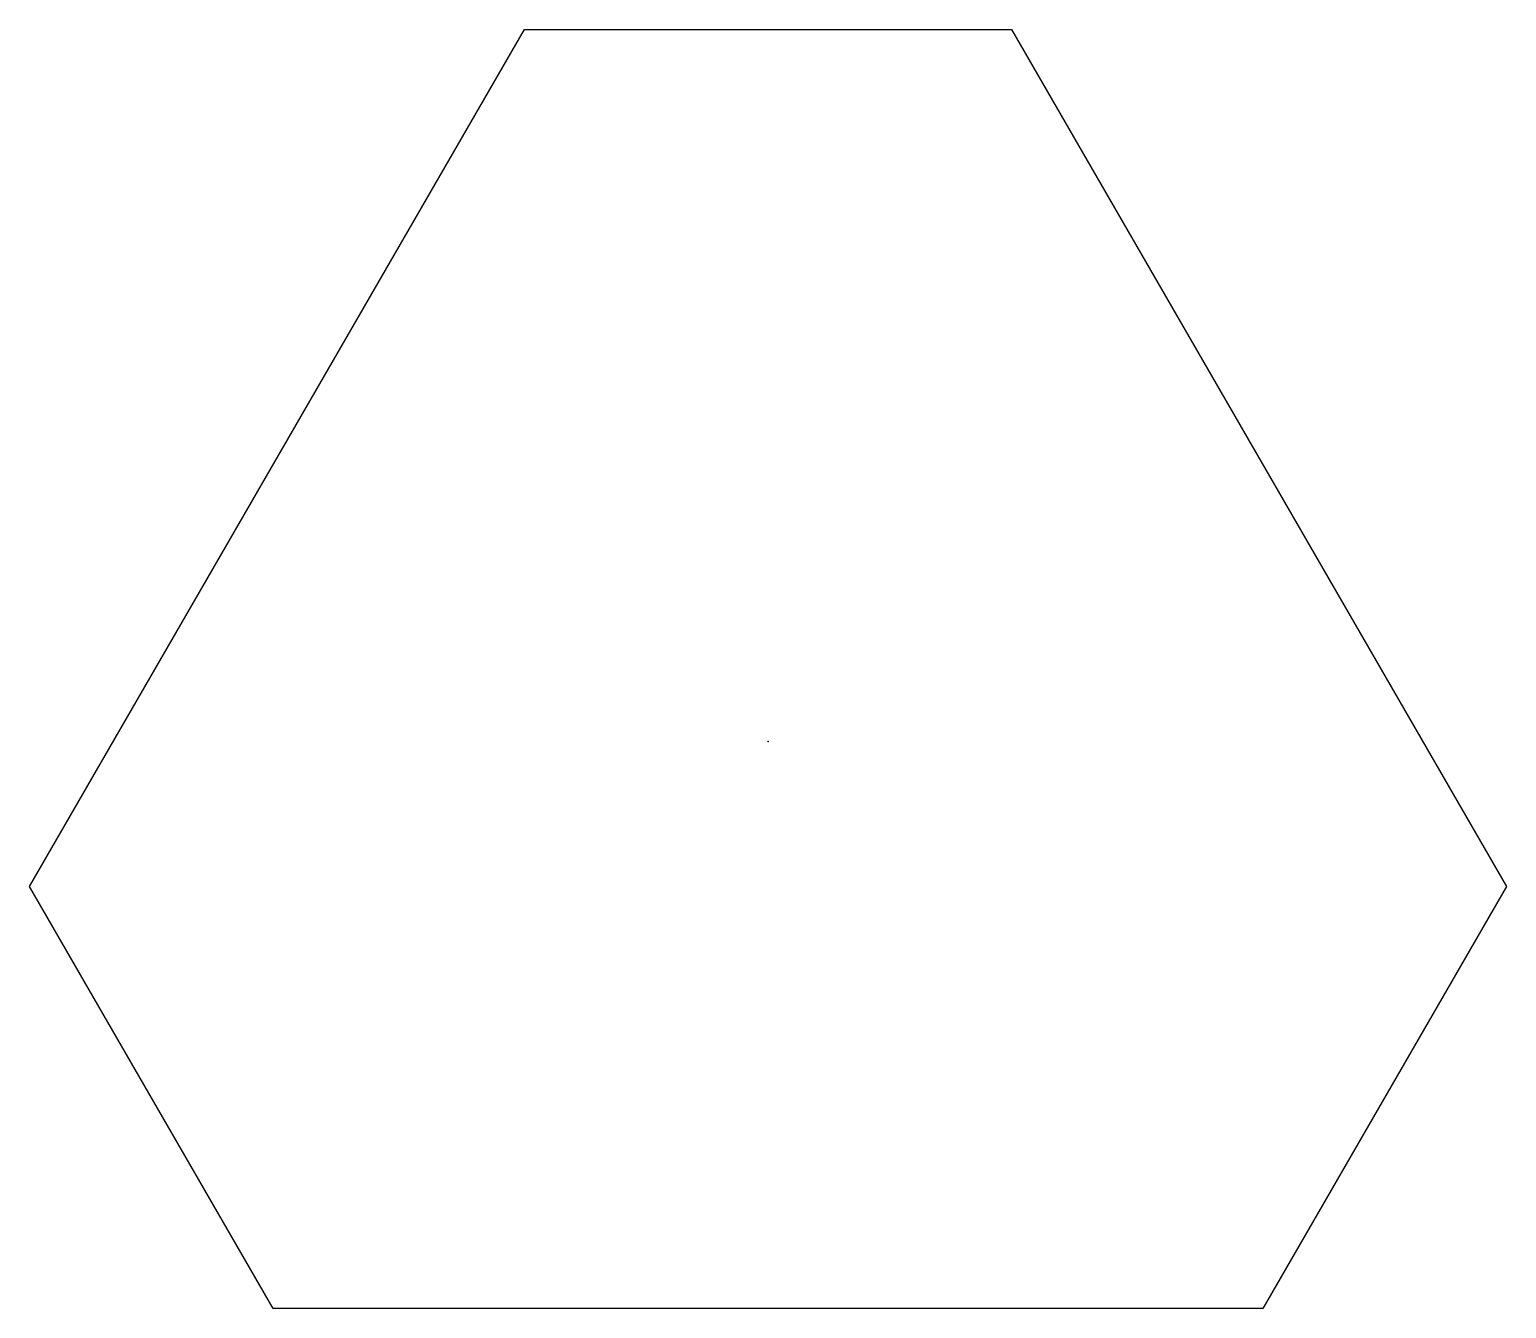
# Model space of a CAD drawing. Header units: millimetres. Extents: x -97 to 97, y -74 to 94.
import ezdxf

# ---------------------------------------------------------------- set-up
doc = ezdxf.new("R2010")
doc.units = ezdxf.units.MM
doc.layers.get('0').update_dxf_attribs({"linetype": 'CONTINUOUS'})

msp = doc.modelspace()

# ---------------------------------------------------------------- linework, layer by layer
msp.add_lwpolyline([(-32, 93.53), (32, 93.53), (97, -19.05), (65, -74.48), (-65, -74.48), (-97, -19.05)], close=True)
msp.add_point((0, 0))

doc.saveas('drawing.dxf')
